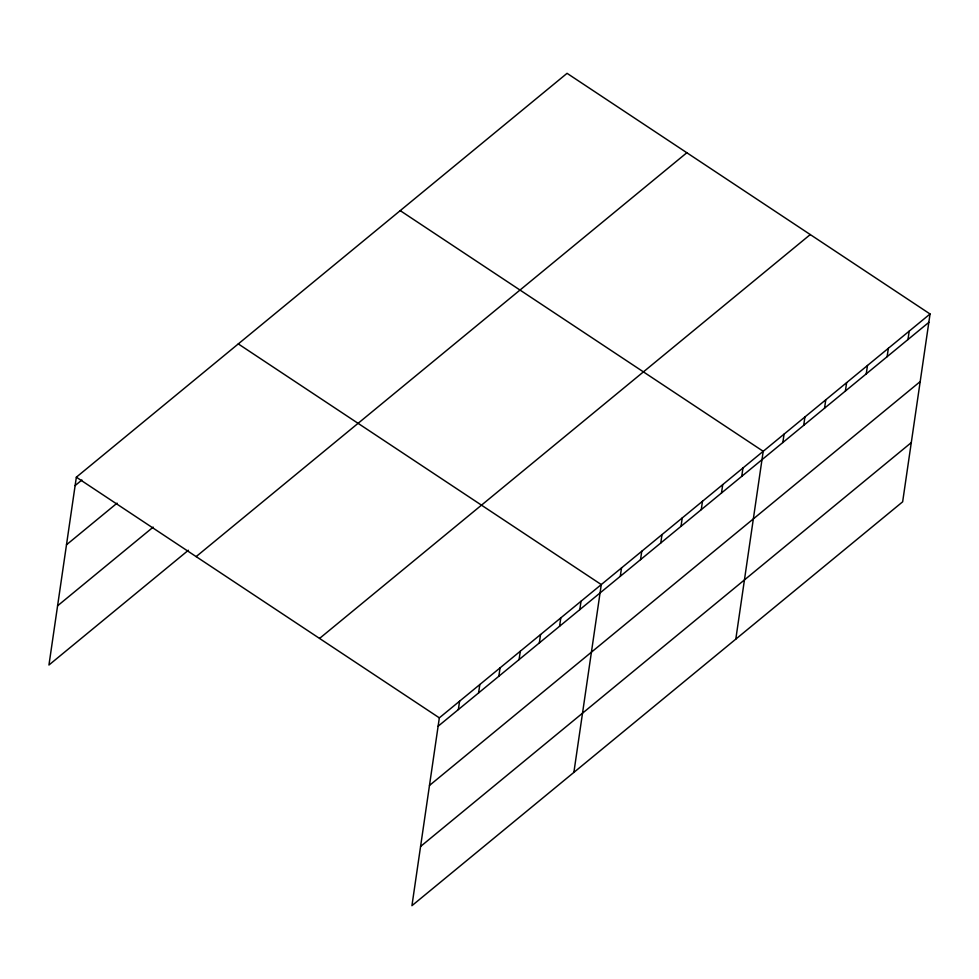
<?xml version="1.0" encoding="UTF-8"?>
<svg xmlns="http://www.w3.org/2000/svg" width="979" height="979" viewBox="0 0 979 979"><rect width="100%" height="100%" fill="white"/><g stroke="black" fill="none" stroke-linecap="round" stroke-linejoin="round"><path stroke-width="1.47" d="M930.05 313.99L439.338 717.852L411.939 905.673L902.65 501.811L930.05 313.99L567.061 73.327L76.35 477.189L48.95 665.01L188.396 550.247M458.356 709.579L459.579 701.197M478.596 692.924L479.82 684.529M498.837 676.256L500.061 667.874M519.078 659.601L520.302 651.219M539.331 642.946L540.555 634.551M559.572 626.279L560.796 617.896M579.813 609.623L581.036 601.241M573.878 772.407L601.277 584.573L238.289 343.91M620.294 576.301L621.518 567.918M640.535 559.645L641.759 551.263M660.776 542.99L662 534.595M681.017 526.323L682.241 517.94M701.258 509.667L702.481 501.272M721.499 493L722.722 484.617M741.739 476.345L742.963 467.962M735.804 639.128L763.204 451.295L400.215 210.632M782.845 442.52L784.069 434.138M803.698 425.363L804.922 416.968M824.551 408.194L825.774 399.811M845.403 391.025L846.627 382.642M866.256 373.868L867.48 365.473M887.121 356.699L888.345 348.316M907.974 339.542L909.197 331.147M75.126 485.572L81.869 480.016M66.486 544.789L117.088 503.145M57.59 605.805L153.177 527.13M196.143 556.61L686.842 152.736M319.558 638.43L810.269 234.568M438.115 726.234L928.826 322.372M429.475 785.452L920.187 381.59M420.578 846.468L911.29 442.594M76.35 477.189L439.338 717.852"/></g></svg>
